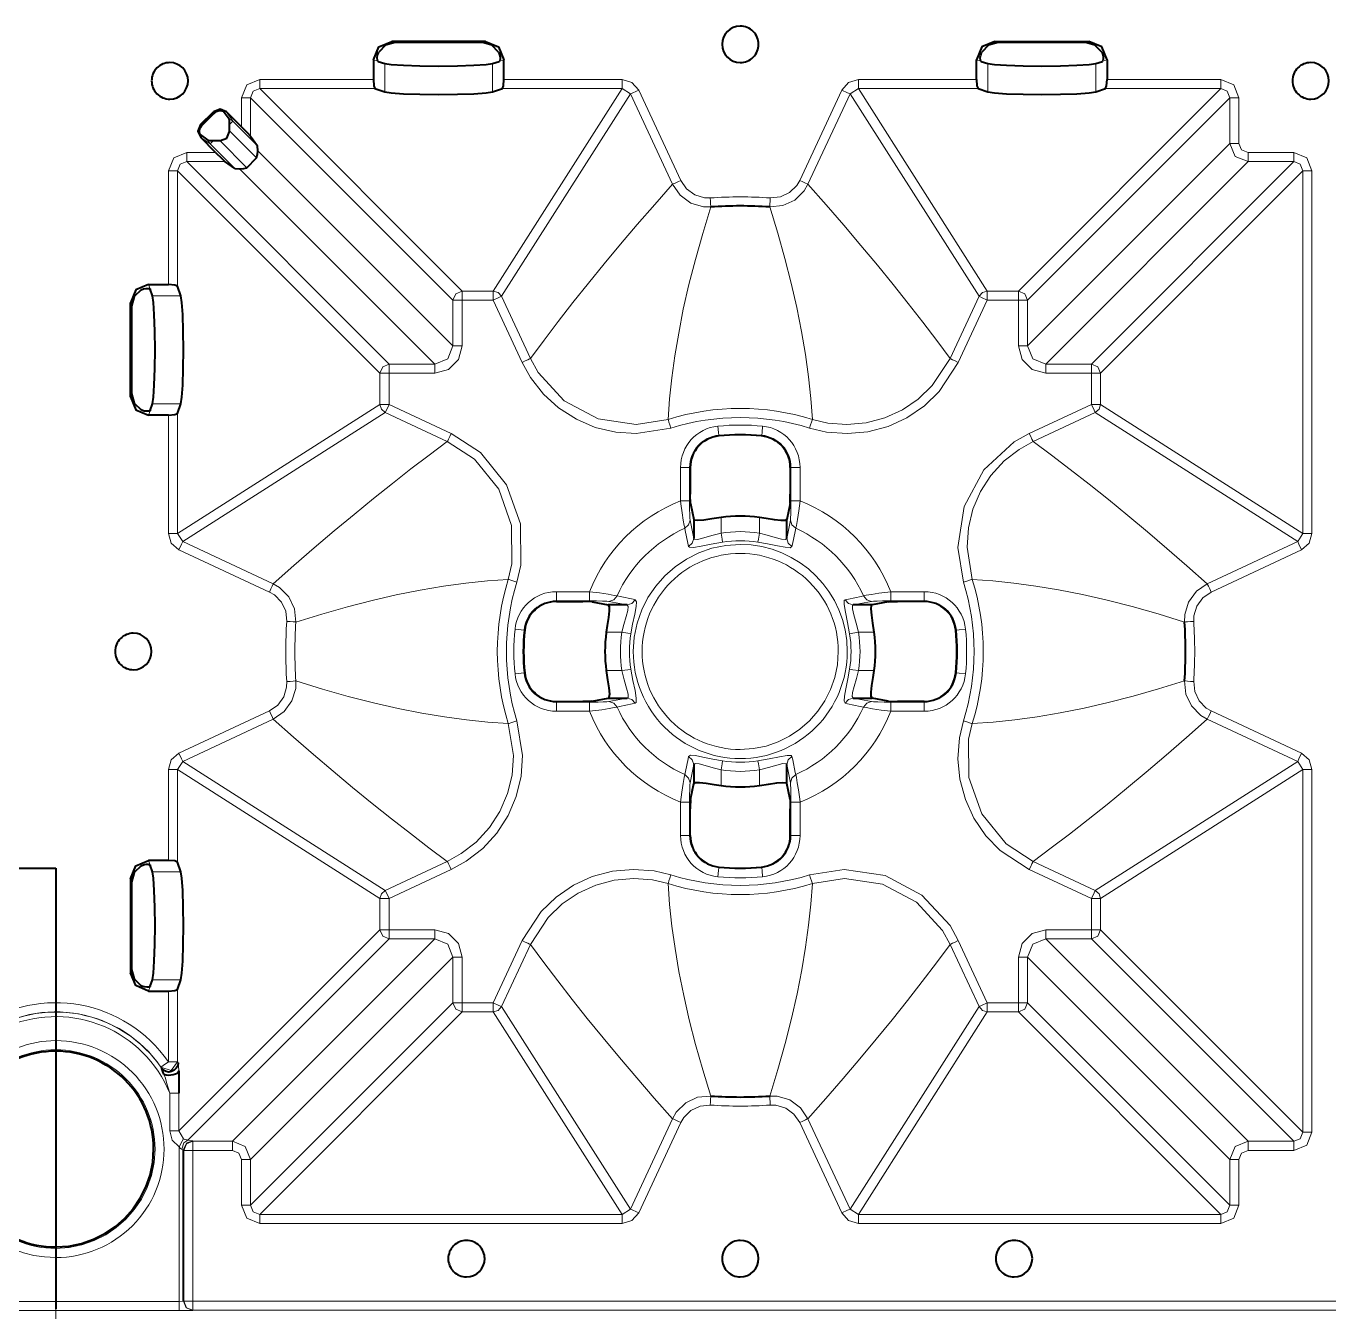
# Model space of a CAD drawing. Header units: millimetres. Extents: x 0 to 2941, y -405 to 1422.
# Drawn here: x 693.3 to 836.1, y 125.9 to 266.7 of the extents above; entities that cross this region are included whole.
import ezdxf

# ---------------------------------------------------------------- set-up
doc = ezdxf.new("R2010")
doc.units = ezdxf.units.MM
doc.layers.add('FINE', color=9, linetype='Continuous')
doc.layers.add('OUTLINE', color=7, linetype='Continuous')

msp = doc.modelspace()

# ---------------------------------------------------------------- linework, layer by layer
at = {"layer": 'FINE', "lineweight": 9}
for p, q in [((733.39, 265), (733.74, 264.88)), ((743.31, 264.88), (743.67, 265)), ((799.82, 264.88), (799.47, 265)), ((809.75, 265), (809.39, 264.88)), ((731.86, 262.86), (731.38, 263.01)), ((745.68, 263.01), (745.19, 262.86)), ((797.46, 263.01), (797.94, 262.86)), ((811.27, 262.86), (811.76, 263.01)), ((732.62, 259.49), (732.62, 262.59)), ((744.43, 262.59), (744.43, 259.49)), ((798.7, 262.59), (798.7, 259.49)), ((810.52, 259.49), (810.52, 262.59)), ((718.92, 260.84), (731.38, 260.84)), ((718.92, 259.84), (741.09, 237.67)), ((731.54, 259.84), (718.92, 259.84)), ((744.5, 237.67), (758.63, 259.84)), ((758.63, 259.84), (745.51, 259.84)), ((745.68, 260.84), (758.63, 260.84)), ((759.53, 259.26), (758.63, 259.84)), ((784.51, 259.84), (783.6, 259.26)), ((784.51, 260.84), (797.46, 260.84)), ((784.51, 259.84), (798.63, 237.67)), ((797.62, 259.84), (784.51, 259.84)), ((802.04, 237.67), (824.21, 259.84)), ((824.21, 259.84), (811.59, 259.84)), ((811.76, 260.84), (824.21, 260.84)), ((716.92, 255.66), (716.92, 258.84)), ((759.53, 259.26), (745.41, 237.09)), ((764.15, 249.36), (759.53, 259.26)), ((778.08, 249.78), (782.7, 259.68)), ((783.6, 259.26), (778.98, 249.36)), ((797.73, 237.09), (783.6, 259.26)), ((825.21, 258.84), (803.04, 236.67)), ((825.21, 253.83), (825.21, 258.84)), ((826.21, 258.84), (826.21, 253.83)), ((713.86, 257.31), (713.96, 257.16)), ((715.97, 256.27), (715.28, 257.31)), ((712.59, 255.8), (712.44, 255.9)), ((718.67, 253.57), (715.97, 256.27)), ((717.51, 251.18), (714.55, 254.14)), ((715.62, 255.21), (718.57, 252.25)), ((710.92, 252.84), (714.09, 252.84)), ((713.49, 253.79), (716.19, 251.08)), ((803.04, 231.66), (825.21, 253.83)), ((827.21, 252.84), (832.21, 252.84)), ((710.92, 251.84), (733.09, 229.67)), ((715.11, 251.84), (710.92, 251.84)), ((827.21, 251.84), (805.04, 229.67)), ((810.04, 229.67), (832.21, 251.84)), ((832.21, 251.84), (827.21, 251.84)), ((708.92, 238.38), (708.92, 250.84)), ((732.09, 228.67), (709.92, 250.84)), ((709.92, 250.84), (709.92, 238.22)), ((738.1, 229.67), (716.72, 251.04)), ((833.21, 250.84), (811.04, 228.67)), ((833.21, 211.13), (833.21, 250.84)), ((834.21, 250.84), (834.21, 211.13)), ((706.9, 237.9), (706.75, 238.38)), ((710.27, 237.14), (707.17, 237.14)), ((741.09, 237.67), (744.5, 237.67)), ((745.41, 237.09), (748.58, 230.28)), ((794.56, 230.28), (797.73, 237.09)), ((798.63, 237.67), (802.04, 237.67)), ((704.76, 236.37), (704.88, 236.02)), ((798.63, 236.67), (795.46, 229.86)), ((803.04, 236.67), (803.04, 231.66)), ((733.09, 229.67), (738.1, 229.67)), ((805.04, 229.67), (810.04, 229.67)), ((811.04, 228.67), (811.04, 225.26)), ((704.88, 226.44), (704.76, 226.09)), ((706.75, 224.08), (706.9, 224.56)), ((707.17, 225.32), (710.27, 225.32)), ((709.92, 211.13), (732.09, 225.26)), ((709.92, 224.25), (709.92, 211.13)), ((732.67, 224.35), (710.5, 210.23)), ((739.47, 221.18), (732.67, 224.35)), ((803.24, 222.08), (810.04, 225.26)), ((810.46, 224.35), (803.66, 221.18)), ((832.64, 210.23), (810.46, 224.35)), ((811.04, 225.26), (833.21, 211.13)), ((708.92, 211.13), (708.92, 224.08)), ((769.22, 221.8), (769.22, 221.88)), ((773.92, 221.88), (773.91, 221.8)), ((765.02, 214.7), (765.02, 218.34)), ((766.02, 218.34), (766.09, 218.34)), ((766.02, 218.34), (766.02, 214.7)), ((777.05, 218.34), (777.12, 218.34)), ((777.12, 214.7), (777.12, 218.34)), ((778.12, 218.34), (778.12, 214.7)), ((769.46, 211.15), (769.46, 212.87)), ((773.67, 212.87), (773.67, 211.15)), ((766.07, 212.58), (766.47, 210.58)), ((776.67, 210.58), (777.06, 212.58)), ((709.92, 211.13), (710.5, 210.23)), ((710.5, 210.23), (720.4, 205.61)), ((719.98, 204.7), (710.07, 209.32)), ((833.06, 209.32), (823.16, 204.7)), ((751.42, 204.74), (755.06, 204.74)), ((788.07, 204.74), (791.72, 204.74)), ((755.06, 203.74), (751.42, 203.74)), ((751.42, 203.67), (751.42, 203.74)), ((759.18, 203.29), (757.18, 203.68)), ((785.96, 203.68), (783.95, 203.29)), ((791.72, 203.74), (788.07, 203.74)), ((791.72, 203.74), (791.72, 203.67)), ((747.88, 200.54), (747.95, 200.53)), ((756.89, 200.29), (758.61, 200.29)), ((784.52, 200.29), (786.24, 200.29)), ((795.18, 200.53), (795.25, 200.54)), ((747.95, 195.85), (747.88, 195.84)), ((758.61, 196.09), (756.89, 196.09)), ((786.24, 196.09), (784.52, 196.09)), ((795.25, 195.84), (795.18, 195.85)), ((757.18, 192.7), (759.18, 193.09)), ((783.95, 193.09), (785.96, 192.7)), ((710.07, 187.06), (719.98, 191.68)), ((751.42, 192.64), (751.42, 192.71)), ((751.42, 192.64), (755.06, 192.64)), ((755.06, 191.64), (751.42, 191.64)), ((788.07, 192.64), (791.72, 192.64)), ((791.72, 191.64), (788.07, 191.64)), ((791.72, 192.71), (791.72, 192.64)), ((823.16, 191.68), (833.06, 187.06)), ((720.4, 190.77), (710.5, 186.15)), ((832.64, 186.15), (822.73, 190.77)), ((710.5, 186.15), (709.92, 185.25)), ((710.5, 186.15), (732.67, 172.03)), ((766.47, 185.8), (766.07, 183.8)), ((777.06, 183.8), (776.67, 185.8)), ((810.46, 172.03), (832.64, 186.15)), ((833.21, 185.25), (832.64, 186.15)), ((708.92, 175.3), (708.92, 185.25)), ((769.46, 183.51), (769.46, 185.23)), ((773.67, 185.23), (773.67, 183.51)), ((833.21, 185.25), (811.04, 171.12)), ((833.21, 145.54), (833.21, 185.25)), ((834.21, 185.25), (834.21, 145.54)), ((765.02, 178.04), (765.02, 181.69)), ((766.02, 181.69), (766.02, 178.04)), ((777.12, 178.04), (777.12, 181.69)), ((778.12, 181.69), (778.12, 178.04)), ((766.09, 178.04), (766.02, 178.04)), ((777.12, 178.04), (777.05, 178.04)), ((696.57, 174.46), (696.57, 29.7)), ((706.75, 175.3), (706.9, 174.82)), ((732.67, 172.03), (739.47, 175.2)), ((739.89, 174.3), (733.09, 171.12)), ((769.22, 174.51), (769.22, 174.58)), ((773.91, 174.58), (773.92, 174.51)), ((803.66, 175.2), (810.46, 172.03)), ((704.88, 172.94), (704.76, 173.29)), ((707.17, 174.06), (710.27, 174.06)), ((732.09, 167.71), (732.09, 171.12)), ((811.04, 171.12), (811.04, 167.71)), ((710.06, 145.69), (732.09, 167.71)), ((805.04, 167.71), (810.04, 167.71)), ((811.04, 167.71), (833.21, 145.54)), ((797.73, 159.29), (794.56, 166.1)), ((795.46, 166.52), (798.63, 159.71)), ((805.04, 166.72), (827.21, 144.54)), ((810.04, 166.72), (805.04, 166.72)), ((832.21, 144.54), (810.04, 166.72)), ((740.09, 164.72), (717.92, 142.55)), ((740.09, 159.71), (740.09, 164.72)), ((802.04, 159.71), (802.04, 164.72)), ((825.21, 142.55), (803.04, 164.72)), ((704.76, 163.01), (704.88, 163.36)), ((706.9, 161.48), (706.75, 161)), ((710.27, 162.24), (707.17, 162.24)), ((708.92, 153.24), (708.92, 161)), ((709.92, 161.17), (709.92, 153.24)), ((717.92, 137.54), (740.09, 159.71)), ((741.09, 158.72), (718.92, 136.54)), ((744.5, 158.72), (741.09, 158.72)), ((758.63, 136.54), (744.5, 158.72)), ((745.41, 159.29), (759.53, 137.12)), ((783.6, 137.12), (797.73, 159.29)), ((798.63, 158.72), (784.51, 136.54)), ((798.63, 159.71), (802.04, 159.71)), ((802.04, 158.72), (798.63, 158.72)), ((824.21, 136.54), (802.04, 158.72)), ((803.04, 159.71), (825.21, 137.54)), ((709.92, 153.24), (709.98, 153.12)), ((710.06, 149.81), (710.06, 145.69)), ((710.06, 145.69), (710.57, 144.82)), ((759.53, 137.12), (764.15, 147.02)), ((765.05, 146.6), (760.44, 136.7)), ((782.7, 136.7), (778.08, 146.6)), ((778.98, 147.02), (783.6, 137.12)), ((711.58, 144.6), (711.59, 144.54)), ((711.59, 144.54), (715.92, 144.54)), ((827.21, 144.54), (832.21, 144.54)), ((710.08, 143.95), (710.08, 127.01)), ((710.58, 143.6), (710.4, 143.67)), ((710.58, 143.6), (710.59, 143.76)), ((710.59, 143.55), (710.58, 143.6)), ((715.92, 143.55), (711.59, 143.55)), ((711.59, 143.55), (711.59, 127.03)), ((832.21, 143.55), (827.21, 143.55)), ((716.92, 137.54), (716.92, 142.55)), ((717.92, 142.55), (717.92, 137.54)), ((825.21, 137.54), (825.21, 142.55)), ((826.21, 142.55), (826.21, 137.54)), ((758.63, 136.54), (759.53, 137.12)), ((783.6, 137.12), (784.51, 136.54)), ((718.92, 136.54), (758.63, 136.54)), ((784.51, 136.54), (824.21, 136.54)), ((758.63, 135.55), (718.92, 135.55)), ((824.21, 135.55), (784.51, 135.55)), ((710.08, 126.01), (683.06, 126.01)), ((710.08, 127.01), (710.58, 127.02)), ((711.59, 127.03), (1261.57, 127.03))]:
    msp.add_line(p, q, dxfattribs=at)
for points in [[(716.92, 258.84), (717.51, 260.25), (718.92, 260.84)], [(718.92, 259.84), (718.21, 259.55), (717.92, 258.84)], [(718.92, 260.84), (718.92, 260.15), (718.92, 259.84)], [(758.63, 260.84), (758.63, 260.15), (758.63, 259.84)], [(758.63, 260.84), (759.7, 260.52), (760.44, 259.68), (765.05, 249.78), (765.69, 248.86), (766.59, 248.21), (767.65, 247.89), (768.28, 247.87)], [(782.7, 259.68), (783.43, 260.52), (784.51, 260.84)], [(784.51, 260.84), (784.51, 260.15), (784.51, 259.84)], [(824.21, 260.84), (824.21, 260.15), (824.21, 259.84)], [(824.21, 260.84), (825.63, 260.25), (826.21, 258.84)], [(825.21, 258.84), (824.92, 259.55), (824.21, 259.84)], [(716.92, 258.84), (717.61, 258.84), (717.92, 258.84)], [(740.09, 236.67), (717.92, 258.84), (717.92, 254.64)], [(760.44, 259.68), (759.81, 259.39), (759.53, 259.26)], [(782.7, 259.68), (783.32, 259.39), (783.6, 259.26)], [(826.21, 258.84), (825.53, 258.84), (825.21, 258.84)], [(715.97, 256.27), (715.78, 256.42), (715.56, 256.51)], [(715.97, 256.27), (715.87, 256.17), (715.61, 255.91)], [(712.45, 254.48), (713.49, 253.79), (713.34, 253.98), (713.24, 254.19)], [(713.85, 254.15), (713.59, 253.89), (713.49, 253.79)], [(708.92, 250.84), (709.51, 252.25), (710.92, 252.84)], [(710.92, 251.84), (710.92, 252.15), (710.92, 252.84)], [(718.72, 253.04), (740.09, 231.66), (740.09, 236.67)], [(826.21, 253.83), (825.53, 253.83), (825.21, 253.83)], [(827.21, 251.84), (825.8, 252.42), (825.21, 253.83)], [(826.21, 253.83), (826.5, 253.13), (827.21, 252.84)], [(827.21, 252.84), (827.21, 252.15), (827.21, 251.84)], [(832.21, 252.84), (832.21, 252.15), (832.21, 251.84)], [(832.21, 252.84), (833.63, 252.25), (834.21, 250.84)], [(710.92, 251.84), (710.21, 251.55), (709.92, 250.84)], [(833.21, 250.84), (832.92, 251.55), (832.21, 251.84)], [(708.92, 250.84), (709.61, 250.84), (709.92, 250.84)], [(834.21, 250.84), (833.52, 250.84), (833.21, 250.84)], [(748.58, 230.28), (750.07, 232.3), (751.62, 234.34), (753.24, 236.42), (754.93, 238.52), (756.67, 240.66), (758.45, 242.79), (760.29, 244.95), (762.19, 247.14), (764.15, 249.36)], [(765.05, 249.78), (764.72, 249.62), (764.43, 249.49), (764.23, 249.4), (764.15, 249.36)], [(768.34, 246.88), (767.53, 246.9), (766.14, 247.31), (764.97, 248.17), (764.15, 249.36)], [(778.98, 249.36), (778.57, 248.66), (777.54, 247.64), (776.23, 247.02), (774.79, 246.88)], [(774.86, 247.87), (775.96, 247.99), (776.97, 248.46), (777.76, 249.24), (778.08, 249.78)], [(778.08, 249.78), (778.41, 249.62), (778.7, 249.49), (778.9, 249.4), (778.98, 249.36)], [(778.98, 249.36), (780.98, 247.1), (782.91, 244.87), (784.78, 242.67), (786.59, 240.51), (788.33, 238.37), (789.98, 236.3), (791.56, 234.27), (793.09, 232.26), (794.56, 230.28)], [(768.28, 247.87), (768.3, 247.5), (768.32, 247.19), (768.34, 246.97), (768.34, 246.88)], [(774.86, 247.87), (774.83, 247.5), (774.81, 247.19), (774.8, 246.97), (774.79, 246.88)], [(768.34, 246.88), (767.45, 243.97), (766.65, 241.14), (765.94, 238.37), (765.33, 235.68), (764.82, 233.07), (764.4, 230.58), (764.07, 228.17), (763.83, 225.85), (763.66, 223.61)], [(779.47, 223.61), (779.3, 225.89), (779.05, 228.26), (778.71, 230.72), (778.28, 233.25), (777.76, 235.87), (777.15, 238.52), (776.46, 241.24), (775.67, 244.02), (774.79, 246.88)], [(621.57, 243.03), (621.57, 174.46), (696.57, 174.46)], [(740.09, 236.67), (740.39, 237.37), (741.09, 237.67)], [(741.09, 237.67), (741.09, 237.35), (741.09, 236.67)], [(744.5, 237.67), (744.5, 237.35), (744.5, 236.67)], [(744.5, 237.67), (745.04, 237.51), (745.41, 237.09)], [(745.41, 237.09), (745.12, 236.96), (744.5, 236.67)], [(797.73, 237.09), (798.1, 237.51), (798.63, 237.67)], [(797.73, 237.09), (798.01, 236.96), (798.63, 236.67)], [(798.63, 237.67), (798.63, 237.35), (798.63, 236.67)], [(802.04, 237.67), (802.04, 237.35), (802.04, 236.67)], [(802.04, 237.67), (802.75, 237.37), (803.04, 236.67)], [(740.09, 236.67), (740.4, 236.67), (741.09, 236.67)], [(747.67, 229.86), (744.5, 236.67), (741.09, 236.67), (741.09, 231.66)], [(802.04, 231.66), (802.04, 236.67), (798.63, 236.67)], [(803.04, 236.67), (802.73, 236.67), (802.04, 236.67)], [(741.09, 231.66), (740.69, 230.16), (739.59, 229.07), (738.1, 228.67)], [(738.1, 229.67), (739.51, 230.25), (740.09, 231.66)], [(740.09, 231.66), (740.4, 231.66), (741.09, 231.66)], [(803.04, 231.66), (802.73, 231.66), (802.04, 231.66)], [(805.04, 228.67), (803.54, 229.07), (802.44, 230.16), (802.04, 231.66)], [(803.04, 231.66), (803.62, 230.25), (805.04, 229.67)], [(748.58, 230.28), (748.49, 230.25), (748.3, 230.15), (748.01, 230.02), (747.67, 229.86)], [(763.96, 222.66), (760.17, 222.05), (757.93, 222.2), (755.68, 222.74), (753.61, 223.62), (751.67, 224.87), (750.01, 226.39), (748.59, 228.21), (747.67, 229.86)], [(748.58, 230.28), (749.42, 228.76), (752.28, 225.66), (755.99, 223.68), (760.15, 223.05), (763.66, 223.61)], [(795.46, 229.86), (793.36, 226.65), (791.74, 225.09), (789.83, 223.79), (787.79, 222.85), (785.55, 222.25), (783.32, 222.05), (781.01, 222.22), (779.17, 222.66)], [(779.47, 223.61), (781.17, 223.21), (783.25, 223.04), (785.38, 223.24), (787.39, 223.77), (789.34, 224.66), (791.07, 225.83), (792.61, 227.31), (794.56, 230.28)], [(794.56, 230.28), (794.64, 230.25), (794.84, 230.15), (795.13, 230.02), (795.46, 229.86)], [(733.09, 229.67), (733.09, 229.35), (733.09, 228.67), (732.4, 228.67), (732.09, 228.67)], [(732.09, 225.26), (732.09, 228.67), (732.39, 229.37), (733.09, 229.67)], [(738.1, 228.67), (733.09, 228.67), (733.09, 225.26)], [(738.1, 229.67), (738.1, 229.35), (738.1, 228.67)], [(805.04, 229.67), (805.04, 229.35), (805.04, 228.67)], [(810.04, 225.26), (810.04, 228.67), (805.04, 228.67)], [(810.04, 229.67), (810.04, 229.35), (810.04, 228.67)], [(810.04, 229.67), (810.75, 229.37), (811.04, 228.67)], [(811.04, 228.67), (810.73, 228.67), (810.04, 228.67)], [(733.09, 225.26), (732.4, 225.26), (732.09, 225.26)], [(732.67, 224.35), (732.25, 224.72), (732.09, 225.26)], [(733.09, 225.26), (732.8, 224.63), (732.67, 224.35)], [(811.04, 225.26), (810.73, 225.26), (810.04, 225.26)], [(810.46, 224.35), (810.33, 224.63), (810.04, 225.26)], [(811.04, 225.26), (810.88, 224.72), (810.46, 224.35)], [(763.66, 223.61), (763.69, 223.52), (763.76, 223.31), (763.85, 223.01), (763.96, 222.66)], [(769.22, 221.88), (769.19, 222.18), (769.12, 222.87)], [(773.92, 221.88), (773.95, 222.18), (774.02, 222.87)], [(779.47, 223.61), (779.44, 223.52), (779.38, 223.31), (779.28, 223.01), (779.17, 222.66)], [(739.89, 222.08), (739.74, 221.75), (739.6, 221.46), (739.51, 221.26), (739.47, 221.18)], [(796.03, 205.8), (795.42, 209.58), (796.11, 214.08), (798.25, 218.09), (801.59, 221.17), (803.24, 222.08)], [(803.66, 221.18), (803.62, 221.26), (803.53, 221.46), (803.39, 221.75), (803.24, 222.08)], [(720.4, 205.61), (722.66, 207.6), (724.89, 209.54), (727.09, 211.41), (729.25, 213.21), (731.39, 214.95), (733.45, 216.6), (735.49, 218.19), (737.5, 219.71), (739.47, 221.18)], [(746.15, 206.09), (746.55, 207.79), (746.52, 212), (745.1, 215.97), (742.45, 219.24), (739.47, 221.18)], [(803.66, 221.18), (802.13, 220.33), (800.49, 219.06), (799.04, 217.48), (797.9, 215.73), (797.06, 213.77), (796.57, 211.74), (796.42, 209.6), (796.99, 206.09)], [(803.66, 221.18), (805.67, 219.69), (807.72, 218.13), (809.79, 216.51), (811.9, 214.83), (814.04, 213.08), (816.17, 211.31), (818.32, 209.47), (820.51, 207.57), (822.73, 205.61)], [(765.02, 218.34), (765.71, 218.34), (766.02, 218.34)], [(777.12, 218.34), (777.42, 218.34), (778.12, 218.34)], [(765.48, 211.68), (765.41, 212), (765.31, 212.57), (765.19, 213.37), (765.06, 214.36), (765.02, 214.7)], [(765.02, 214.7), (765.71, 214.7), (766.02, 214.7)], [(766.02, 214.7), (766.02, 214.46), (766.02, 213.76), (766.03, 213.2), (766.05, 212.8), (766.07, 212.58)], [(777.06, 212.58), (777.08, 212.79), (777.1, 213.27), (777.11, 213.94), (777.12, 214.7)], [(777.12, 214.7), (777.42, 214.7), (778.12, 214.7)], [(778.12, 214.7), (777.98, 213.61), (777.84, 212.66), (777.72, 211.99), (777.65, 211.68)], [(765.48, 211.68), (765.91, 212.05), (766.07, 212.58)], [(765.9, 209.69), (765.83, 210.04), (765.53, 211.44), (765.48, 211.68)], [(777.06, 212.58), (777.22, 212.05), (777.65, 211.68)], [(777.65, 211.68), (777.58, 211.34), (777.28, 209.94), (777.23, 209.69)], [(708.92, 211.13), (709.61, 211.13), (709.92, 211.13)], [(710.07, 209.32), (709.23, 210.06), (708.92, 211.13)], [(710.07, 209.32), (710.36, 209.94), (710.5, 210.23)], [(765.9, 209.69), (766.31, 210.06), (766.47, 210.58)], [(769.62, 210.17), (768.38, 209.95), (767.28, 209.72), (766.44, 209.57), (765.99, 209.6), (765.9, 209.69)], [(766.47, 210.58), (766.53, 210.48), (766.89, 210.47), (767.57, 210.64), (768.46, 210.9), (769.46, 211.15)], [(769.62, 210.17), (769.57, 210.51), (769.46, 211.15)], [(773.51, 210.17), (773.57, 210.51), (773.67, 211.15)], [(777.23, 209.69), (777.02, 209.56), (776.48, 209.6), (775.66, 209.76), (774.57, 209.98), (773.51, 210.17)], [(773.67, 211.15), (774.53, 210.94), (775.41, 210.69), (776.07, 210.51), (776.5, 210.45), (776.67, 210.58)], [(776.67, 210.58), (776.82, 210.06), (777.23, 209.69)], [(822.73, 205.61), (832.64, 210.23), (833.21, 211.13)], [(833.06, 209.32), (832.77, 209.94), (832.64, 210.23)], [(834.21, 211.13), (833.9, 210.06), (833.06, 209.32)], [(834.21, 211.13), (833.52, 211.13), (833.21, 211.13)], [(719.98, 204.7), (720.13, 205.04), (720.27, 205.33), (720.36, 205.53), (720.4, 205.61)], [(720.4, 205.61), (721.1, 205.2), (722.12, 204.17), (722.73, 202.86), (722.88, 201.41)], [(746.15, 206.09), (743.87, 205.93), (741.5, 205.67), (739.04, 205.33), (736.5, 204.9), (733.88, 204.38), (731.24, 203.78), (728.52, 203.08), (725.73, 202.29), (722.88, 201.41)], [(747.1, 205.8), (746.75, 205.91), (746.44, 206), (746.23, 206.07), (746.15, 206.09)], [(796.99, 206.09), (796.9, 206.07), (796.69, 206), (796.39, 205.91), (796.03, 205.8)], [(820.25, 201.41), (817.35, 202.31), (814.51, 203.11), (811.75, 203.81), (809.06, 204.42), (806.45, 204.94), (803.96, 205.36), (801.55, 205.69), (799.23, 205.93), (796.99, 206.09)], [(820.25, 201.41), (820.28, 202.23), (820.69, 203.61), (821.54, 204.78), (822.73, 205.61)], [(823.16, 204.7), (823, 205.04), (822.86, 205.33), (822.77, 205.53), (822.73, 205.61)], [(721.88, 201.48), (721.77, 202.59), (721.3, 203.59), (720.52, 204.39), (719.98, 204.7)], [(751.42, 204.74), (751.42, 204.05), (751.42, 203.74)], [(755.06, 204.74), (756.14, 204.6), (757.1, 204.46), (757.77, 204.34), (758.07, 204.28)], [(755.06, 204.74), (755.06, 204.05), (755.06, 203.74)], [(758.07, 204.28), (757.71, 203.85), (757.18, 203.68)], [(758.07, 204.28), (758.42, 204.2), (759.82, 203.91), (760.06, 203.86)], [(783.07, 203.86), (783.42, 203.93), (784.81, 204.23), (785.06, 204.28)], [(785.06, 204.28), (785.37, 204.35), (785.94, 204.45), (786.74, 204.57), (787.74, 204.7), (788.07, 204.74)], [(785.96, 203.68), (785.42, 203.85), (785.06, 204.28)], [(788.07, 203.74), (788.07, 204.05), (788.07, 204.74)], [(791.72, 203.74), (791.72, 204.05), (791.72, 204.74)], [(823.16, 204.7), (822.24, 204.07), (821.59, 203.17), (821.27, 202.1), (821.25, 201.48)], [(757.18, 203.68), (756.96, 203.7), (756.49, 203.72), (755.82, 203.74), (755.06, 203.74)], [(758.61, 200.29), (758.82, 201.15), (759.07, 202.03), (759.25, 202.69), (759.3, 203.12), (759.18, 203.29)], [(760.06, 203.86), (759.7, 203.45), (759.18, 203.29)], [(760.06, 203.86), (760.19, 203.64), (760.16, 203.1), (760, 202.28), (759.77, 201.19), (759.58, 200.14)], [(783.55, 200.14), (783.32, 201.38), (783.09, 202.48), (782.95, 203.32), (782.97, 203.77), (783.07, 203.86)], [(783.95, 203.29), (783.43, 203.45), (783.07, 203.86)], [(783.95, 203.29), (783.86, 203.23), (783.85, 202.87), (784.02, 202.19), (784.27, 201.3), (784.52, 200.29)], [(788.07, 203.74), (787.84, 203.74), (787.14, 203.73), (786.58, 203.72), (786.18, 203.71), (785.96, 203.68)], [(721.88, 201.48), (722.25, 201.46), (722.57, 201.44), (722.79, 201.42), (722.88, 201.41)], [(821.25, 201.48), (820.88, 201.46), (820.56, 201.44), (820.34, 201.42), (820.25, 201.41)], [(747.88, 200.54), (747.58, 200.57), (746.89, 200.64)], [(759.58, 200.14), (759.24, 200.19), (758.61, 200.29)], [(784.52, 200.29), (783.89, 200.19), (783.55, 200.14)], [(795.25, 200.54), (795.55, 200.57), (796.25, 200.64)], [(747.88, 195.84), (747.58, 195.81), (746.89, 195.74)], [(759.58, 196.25), (759.24, 196.19), (758.61, 196.09)], [(759.18, 193.09), (759.28, 193.15), (759.29, 193.52), (759.12, 194.19), (758.86, 195.08), (758.61, 196.09)], [(759.58, 196.25), (759.81, 195), (760.04, 193.9), (760.18, 193.06), (760.16, 192.61), (760.06, 192.53)], [(783.55, 196.25), (783.89, 196.19), (784.52, 196.09)], [(784.52, 196.09), (784.32, 195.23), (784.06, 194.35), (783.88, 193.69), (783.83, 193.26), (783.95, 193.09)], [(796.25, 195.74), (795.55, 195.81), (795.25, 195.84)], [(719.98, 191.68), (720.89, 192.31), (721.55, 193.21), (721.87, 194.28), (721.88, 194.9)], [(722.88, 194.97), (722.86, 194.15), (722.44, 192.77), (721.59, 191.6), (720.4, 190.77)], [(721.88, 194.9), (722.25, 194.92), (722.57, 194.95), (722.79, 194.96), (722.88, 194.97)], [(722.88, 194.97), (725.79, 194.07), (728.62, 193.27), (731.38, 192.57), (734.07, 191.96), (736.69, 191.44), (739.17, 191.03), (741.58, 190.7), (743.91, 190.45), (746.15, 190.29)], [(796.99, 190.29), (799.27, 190.45), (801.64, 190.71), (804.09, 191.05), (806.63, 191.48), (809.25, 192), (811.89, 192.6), (814.61, 193.3), (817.4, 194.09), (820.25, 194.97)], [(821.25, 194.9), (820.88, 194.92), (820.56, 194.95), (820.34, 194.96), (820.25, 194.97)], [(822.73, 190.77), (822.03, 191.18), (821.02, 192.22), (820.4, 193.53), (820.25, 194.97)], [(821.25, 194.9), (821.36, 193.79), (821.84, 192.79), (822.62, 191.99), (823.16, 191.68)], [(759.18, 193.09), (759.7, 192.93), (760.06, 192.53)], [(783.07, 192.53), (783.43, 192.93), (783.95, 193.09)], [(719.98, 191.68), (720.13, 191.34), (720.27, 191.06), (720.36, 190.86), (720.4, 190.77)], [(751.42, 192.64), (751.42, 192.33), (751.42, 191.64)], [(755.06, 192.64), (755.29, 192.64), (755.99, 192.65), (756.55, 192.66), (756.96, 192.68), (757.18, 192.7)], [(755.06, 192.64), (755.06, 192.33), (755.06, 191.64)], [(758.07, 192.1), (757.76, 192.04), (757.19, 191.94), (756.39, 191.81), (755.39, 191.68), (755.06, 191.64)], [(757.18, 192.7), (757.71, 192.53), (758.07, 192.1)], [(760.06, 192.53), (759.71, 192.45), (758.32, 192.15), (758.07, 192.1)], [(785.06, 192.1), (784.71, 192.18), (783.32, 192.47), (783.07, 192.53)], [(785.06, 192.1), (785.42, 192.53), (785.96, 192.7)], [(788.07, 191.64), (786.99, 191.78), (786.04, 191.92), (785.36, 192.04), (785.06, 192.1)], [(785.96, 192.7), (786.17, 192.68), (786.65, 192.66), (787.32, 192.64), (788.07, 192.64)], [(788.07, 191.64), (788.07, 192.33), (788.07, 192.64)], [(791.72, 191.64), (791.72, 192.33), (791.72, 192.64)], [(823.16, 191.68), (823, 191.34), (822.86, 191.06), (822.77, 190.86), (822.73, 190.77)], [(739.47, 175.2), (737.46, 176.69), (735.42, 178.25), (733.34, 179.87), (731.23, 181.55), (729.1, 183.3), (726.97, 185.07), (724.81, 186.91), (722.62, 188.81), (720.4, 190.77)], [(739.47, 175.2), (741, 176.05), (742.65, 177.32), (744.1, 178.9), (745.23, 180.65), (746.07, 182.62), (746.56, 184.64), (746.71, 186.78), (746.15, 190.29)], [(747.1, 190.58), (747.71, 186.8), (747.56, 184.55), (747.02, 182.3), (746.14, 180.23), (744.89, 178.29), (743.37, 176.63), (741.54, 175.21), (739.89, 174.3)], [(747.1, 190.58), (746.75, 190.47), (746.44, 190.38), (746.23, 190.31), (746.15, 190.29)], [(796.99, 190.29), (796.9, 190.31), (796.69, 190.38), (796.39, 190.47), (796.03, 190.58)], [(796.99, 190.29), (796.59, 188.59), (796.61, 184.38), (798.03, 180.41), (800.69, 177.14), (803.66, 175.2)], [(822.73, 190.77), (820.47, 188.78), (818.25, 186.84), (816.05, 184.97), (813.88, 183.17), (811.75, 181.43), (809.68, 179.78), (807.64, 178.19), (805.64, 176.67), (803.66, 175.2)], [(708.92, 185.25), (709.23, 186.32), (710.07, 187.06)], [(710.07, 187.06), (710.36, 186.44), (710.5, 186.15)], [(833.06, 187.06), (832.77, 186.44), (832.64, 186.15)], [(833.06, 187.06), (833.9, 186.32), (834.21, 185.25)], [(765.48, 184.7), (765.55, 185.04), (765.85, 186.44), (765.9, 186.69)], [(765.9, 186.69), (766.12, 186.82), (766.66, 186.78), (767.47, 186.62), (768.56, 186.4), (769.62, 186.21)], [(765.9, 186.69), (766.31, 186.33), (766.47, 185.8)], [(769.46, 185.23), (768.61, 185.44), (767.72, 185.69), (767.07, 185.87), (766.63, 185.93), (766.47, 185.8)], [(769.62, 186.21), (769.57, 185.87), (769.46, 185.23)], [(773.51, 186.21), (774.75, 186.43), (775.85, 186.66), (776.69, 186.81), (777.15, 186.78), (777.23, 186.69)], [(773.51, 186.21), (773.57, 185.87), (773.67, 185.23)], [(776.67, 185.8), (776.6, 185.9), (776.24, 185.91), (775.57, 185.74), (774.68, 185.48), (773.67, 185.23)], [(777.23, 186.69), (776.82, 186.33), (776.67, 185.8)], [(777.23, 186.69), (777.31, 186.34), (777.6, 184.94), (777.65, 184.7)], [(708.92, 185.25), (709.61, 185.25), (709.92, 185.25)], [(732.09, 171.12), (709.92, 185.25), (709.92, 175.13)], [(765.02, 181.69), (765.16, 182.77), (765.3, 183.72), (765.41, 184.39), (765.48, 184.7)], [(765.48, 184.7), (765.91, 184.33), (766.07, 183.8)], [(777.06, 183.8), (777.22, 184.33), (777.65, 184.7)], [(777.65, 184.7), (777.72, 184.39), (777.82, 183.81), (777.94, 183.02), (778.08, 182.02), (778.12, 181.69)], [(834.21, 185.25), (833.52, 185.25), (833.21, 185.25)], [(766.07, 183.8), (766.05, 183.59), (766.03, 183.11), (766.02, 182.44), (766.02, 181.69)], [(777.12, 181.69), (777.12, 181.92), (777.11, 182.62), (777.1, 183.18), (777.08, 183.58), (777.06, 183.8)], [(765.02, 181.69), (765.71, 181.69), (766.02, 181.69)], [(777.12, 181.69), (777.42, 181.69), (778.12, 181.69)], [(766.02, 178.04), (765.71, 178.04), (765.02, 178.04)], [(777.12, 178.04), (777.42, 178.04), (778.12, 178.04)], [(739.89, 174.3), (739.74, 174.63), (739.6, 174.92), (739.51, 175.12), (739.47, 175.2)], [(747.67, 166.52), (749.77, 169.73), (751.39, 171.29), (753.3, 172.59), (755.34, 173.53), (757.58, 174.13), (759.82, 174.33), (762.12, 174.16), (763.96, 173.72)], [(769.22, 174.51), (769.19, 174.2), (769.12, 173.51)], [(773.92, 174.51), (773.95, 174.2), (774.02, 173.51)], [(779.17, 173.72), (782.96, 174.33), (787.46, 173.65), (791.47, 171.51), (794.55, 168.17), (795.46, 166.52)], [(803.66, 175.2), (803.62, 175.12), (803.53, 174.92), (803.39, 174.63), (803.24, 174.3)], [(763.66, 172.77), (761.96, 173.17), (759.89, 173.34), (757.75, 173.14), (755.74, 172.61), (753.79, 171.72), (752.07, 170.56), (750.52, 169.07), (748.58, 166.1)], [(763.96, 173.72), (763.85, 173.37), (763.76, 173.07), (763.69, 172.86), (763.66, 172.77)], [(763.66, 172.77), (763.83, 170.49), (764.08, 168.12), (764.42, 165.66), (764.85, 163.13), (765.37, 160.51), (765.98, 157.86), (766.67, 155.14), (767.46, 152.36), (768.34, 149.5)], [(774.79, 149.5), (775.69, 152.41), (776.49, 155.24), (777.19, 158.01), (777.8, 160.7), (778.31, 163.31), (778.73, 165.8), (779.06, 168.21), (779.31, 170.53), (779.47, 172.77)], [(779.17, 173.72), (779.28, 173.37), (779.38, 173.07), (779.44, 172.86), (779.47, 172.77)], [(794.56, 166.1), (793.71, 167.62), (790.86, 170.72), (787.14, 172.7), (782.98, 173.33), (779.47, 172.77)], [(732.09, 171.12), (732.25, 171.66), (732.67, 172.03)], [(733.09, 171.12), (732.8, 171.75), (732.67, 172.03)], [(810.46, 172.03), (810.33, 171.75), (810.04, 171.12)], [(810.46, 172.03), (810.88, 171.66), (811.04, 171.12)], [(733.09, 171.12), (732.4, 171.12), (732.09, 171.12)], [(733.09, 171.12), (733.09, 167.71), (738.1, 167.71)], [(811.04, 171.12), (810.73, 171.12), (810.04, 171.12)], [(733.09, 167.71), (732.4, 167.71), (732.09, 167.71)], [(733.09, 166.72), (732.39, 167.01), (732.09, 167.71)], [(733.09, 167.71), (733.09, 167.03), (733.09, 166.72)], [(738.1, 167.71), (738.1, 167.03), (738.1, 166.72)], [(738.1, 167.71), (739.59, 167.31), (740.69, 166.22), (741.09, 164.72)], [(802.04, 164.72), (802.44, 166.22), (803.54, 167.31), (805.04, 167.71)], [(805.04, 167.71), (805.04, 167.03), (805.04, 166.72)], [(810.04, 167.71), (810.04, 167.03), (810.04, 166.72)], [(811.04, 167.71), (810.73, 167.71), (810.04, 167.71)], [(811.04, 167.71), (810.75, 167.01), (810.04, 166.72)], [(733.09, 166.72), (711.04, 144.67), (711.58, 144.6)], [(715.92, 144.54), (738.1, 166.72), (733.09, 166.72)], [(740.09, 164.72), (739.51, 166.13), (738.1, 166.72)], [(741.09, 164.72), (741.09, 159.71), (744.5, 159.71), (747.67, 166.52)], [(748.58, 166.1), (745.41, 159.29), (745.04, 158.87), (744.5, 158.72)], [(747.67, 166.52), (748.01, 166.36), (748.3, 166.23), (748.49, 166.14), (748.58, 166.1)], [(764.15, 147.02), (762.15, 149.28), (760.22, 151.51), (758.35, 153.71), (756.55, 155.87), (754.8, 158.01), (753.16, 160.08), (751.57, 162.11), (750.04, 164.12), (748.58, 166.1)], [(794.56, 166.1), (793.06, 164.08), (791.51, 162.04), (789.89, 159.96), (788.21, 157.86), (786.46, 155.72), (784.68, 153.59), (782.85, 151.43), (780.95, 149.24), (778.98, 147.02)], [(795.46, 166.52), (795.13, 166.36), (794.84, 166.23), (794.64, 166.14), (794.56, 166.1)], [(805.04, 166.72), (803.62, 166.13), (803.04, 164.72)], [(741.09, 164.72), (740.4, 164.72), (740.09, 164.72)], [(802.04, 164.72), (802.73, 164.72), (803.04, 164.72)], [(803.04, 164.72), (803.04, 159.71), (802.75, 159.01), (802.04, 158.72)], [(741.09, 159.71), (740.4, 159.71), (740.09, 159.71)], [(741.09, 158.72), (740.39, 159.01), (740.09, 159.71)], [(741.09, 159.71), (741.09, 159.03), (741.09, 158.72)], [(744.5, 159.71), (744.5, 159.03), (744.5, 158.72)], [(744.5, 159.71), (745.12, 159.42), (745.41, 159.29)], [(798.63, 159.71), (798.01, 159.42), (797.73, 159.29)], [(798.63, 158.72), (798.1, 158.87), (797.73, 159.29)], [(798.63, 159.71), (798.63, 159.03), (798.63, 158.72)], [(802.04, 159.71), (802.04, 159.03), (802.04, 158.72)], [(802.04, 159.71), (802.73, 159.71), (803.04, 159.71)], [(708.92, 153.24), (708.35, 152.84), (708.1, 152.67)], [(709.92, 153.24), (709.22, 152.29), (708.1, 152.67)], [(708.92, 153.24), (709.61, 153.24), (709.92, 153.24)], [(709.98, 153.12), (710, 153.01), (710.02, 152.8), (710.04, 152.26)], [(708.15, 152.56), (708.1, 152.67), (708.1, 152.67)], [(709.07, 149.81), (708.9, 150.41), (708.72, 151), (708.58, 151.44), (708.42, 151.89)], [(710.06, 149.81), (709.75, 149.81), (709.07, 149.81)], [(764.15, 147.02), (764.56, 147.72), (765.59, 148.74), (766.9, 149.36), (768.34, 149.5)], [(768.28, 148.51), (767.17, 148.39), (766.16, 147.92), (765.37, 147.14), (765.05, 146.6)], [(768.28, 148.51), (768.3, 148.88), (768.32, 149.19), (768.34, 149.41), (768.34, 149.5)], [(774.86, 148.51), (774.83, 148.88), (774.81, 149.19), (774.8, 149.41), (774.79, 149.5)], [(774.79, 149.5), (775.6, 149.48), (776.99, 149.07), (778.16, 148.21), (778.98, 147.02)], [(778.08, 146.6), (777.45, 147.52), (776.55, 148.17), (775.48, 148.49), (774.86, 148.51)], [(710.08, 143.95), (709.34, 144.68), (709.07, 145.69)], [(710.06, 145.69), (709.75, 145.69), (709.07, 145.69)], [(765.05, 146.6), (764.72, 146.76), (764.43, 146.89), (764.23, 146.99), (764.15, 147.02)], [(778.08, 146.6), (778.41, 146.76), (778.7, 146.89), (778.9, 146.99), (778.98, 147.02)], [(710.57, 144.82), (710.41, 144.54), (710.08, 143.95)], [(710.4, 143.67), (710.6, 144.36), (711.04, 144.67)], [(710.57, 144.82), (710.7, 144.75), (710.76, 144.73), (710.92, 144.69), (710.96, 144.68), (711.04, 144.67)], [(710.59, 143.76), (710.93, 144.36), (711.58, 144.6)], [(710.59, 143.55), (710.89, 144.25), (711.59, 144.54)], [(711.59, 143.55), (711.59, 144.23), (711.59, 144.54)], [(715.92, 143.55), (715.92, 144.23), (715.92, 144.54)], [(715.92, 144.54), (717.33, 143.96), (717.92, 142.55)], [(825.21, 142.55), (825.8, 143.96), (827.21, 144.54)], [(827.21, 143.55), (827.21, 144.23), (827.21, 144.54)], [(832.21, 144.54), (832.92, 144.83), (833.21, 145.54)], [(834.21, 145.54), (833.63, 144.13), (832.21, 143.55)], [(832.21, 143.55), (832.21, 144.23), (832.21, 144.54)], [(834.21, 145.54), (833.52, 145.54), (833.21, 145.54)], [(683.06, 143.95), (683.06, 127.01), (710.08, 127.01)], [(710.4, 143.67), (710.37, 143.67), (710.34, 143.69), (710.25, 143.74), (710.2, 143.78), (710.08, 143.95)], [(710.58, 127.02), (710.59, 127.03), (710.59, 143.55)], [(710.59, 143.55), (710.89, 143.55), (711.59, 143.55)], [(716.92, 142.55), (716.63, 143.25), (715.92, 143.55)], [(827.21, 143.55), (826.5, 143.25), (826.21, 142.55)], [(716.92, 142.55), (717.61, 142.55), (717.92, 142.55)], [(826.21, 142.55), (825.53, 142.55), (825.21, 142.55)], [(716.92, 137.54), (717.61, 137.54), (717.92, 137.54)], [(718.92, 135.55), (717.51, 136.13), (716.92, 137.54)], [(717.92, 137.54), (718.21, 136.83), (718.92, 136.54)], [(760.44, 136.7), (759.81, 136.99), (759.53, 137.12)], [(782.7, 136.7), (783.32, 136.99), (783.6, 137.12)], [(824.21, 136.54), (824.92, 136.83), (825.21, 137.54)], [(826.21, 137.54), (825.63, 136.13), (824.21, 135.55)], [(826.21, 137.54), (825.53, 137.54), (825.21, 137.54)], [(718.92, 135.55), (718.92, 136.23), (718.92, 136.54)], [(760.44, 136.7), (759.7, 135.86), (758.63, 135.55)], [(758.63, 135.55), (758.63, 136.23), (758.63, 136.54)], [(784.51, 135.55), (783.43, 135.86), (782.7, 136.7)], [(784.51, 135.55), (784.51, 136.23), (784.51, 136.54)], [(824.21, 135.55), (824.21, 136.23), (824.21, 136.54)], [(710.08, 127.01), (710.08, 126.3), (710.08, 126.01)], [(711.58, 126.02), (711.13, 126.01), (710.08, 126.01)], [(710.58, 127.02), (710.87, 126.31), (711.58, 126.02)], [(710.59, 127.03), (710.89, 127.03), (711.59, 127.03)], [(711.59, 126.03), (710.89, 126.32), (710.59, 127.03)], [(1261.57, 126.03), (711.59, 126.03), (711.58, 126.02)], [(711.59, 126.03), (711.59, 126.33), (711.59, 127.03)]]:
    msp.add_lwpolyline(points, dxfattribs=at)
for points in [[(774.86, 247.87, 0.033059), (768.28, 247.87)], [(733.09, 225.26), (739.89, 222.08), (743.11, 219.99), (745.97, 216.46), (747.5, 212.18), (747.53, 207.63), (747.1, 205.8, 0.15187), (747.1, 190.58)], [(779.47, 223.61, 0.151872), (763.66, 223.61)], [(779.17, 222.66, 0.151867), (763.96, 222.66)], [(769.12, 222.87, 0.385506), (765.02, 218.34)], [(774.02, 222.87, 0.049474), (769.12, 222.87)], [(778.12, 218.34, 0.385521), (774.02, 222.87)], [(769.22, 221.88, 0.385535), (766.02, 218.34)], [(773.92, 221.88, 0.049515), (769.22, 221.88)], [(777.12, 218.34, 0.385539), (773.92, 221.88)], [(765.02, 214.7, 0.206651), (755.06, 204.74)], [(788.07, 204.74, 0.206651), (778.12, 214.7)], [(765.48, 211.68, 0.18277), (758.07, 204.28)], [(773.67, 211.15, 0.080596), (769.46, 211.15)], [(785.06, 204.28, 0.182775), (777.65, 211.68)], [(773.51, 210.17, 0.080638), (769.62, 210.17)], [(746.15, 206.09, 0.151875), (746.15, 190.29)], [(810.04, 167.71), (810.04, 171.12), (803.24, 174.3), (800.03, 176.39), (798.47, 178.01), (797.16, 179.93), (796.23, 181.97), (795.63, 184.2), (795.42, 186.44), (795.6, 188.75), (796.03, 190.58, 0.15187), (796.03, 205.8)], [(796.99, 190.29, 0.151872), (796.99, 206.09)], [(751.42, 204.74, 0.385515), (746.89, 200.64)], [(796.25, 200.64, 0.385531), (791.72, 204.74)], [(751.42, 203.74, 0.385533), (747.88, 200.54)], [(795.25, 200.54, 0.38553), (791.72, 203.74)], [(721.88, 201.48, 0.033078), (721.88, 194.9)], [(722.88, 201.41, 0.033056), (722.88, 194.97)], [(821.25, 194.9, 0.033078), (821.25, 201.48)], [(746.89, 200.64, 0.049498), (746.89, 195.74)], [(747.88, 200.54, 0.049487), (747.88, 195.84)], [(758.61, 200.29, 0.080601), (758.61, 196.09)], [(759.58, 200.14, 0.080633), (759.58, 196.25)], [(783.07, 192.53), (782.94, 192.74), (782.98, 193.28), (783.14, 194.1), (783.36, 195.19), (783.55, 196.25, 0.080633), (783.55, 200.14)], [(784.52, 196.09, 0.080661), (784.52, 200.29)], [(795.25, 195.84, 0.049515), (795.25, 200.54)], [(796.25, 195.74, 0.049498), (796.25, 200.64)], [(746.89, 195.74, 0.385519), (751.42, 191.64)], [(747.88, 195.84, 0.385494), (751.42, 192.64)], [(791.72, 192.64, 0.385532), (795.25, 195.84)], [(791.72, 191.64, 0.385527), (796.25, 195.74)], [(755.06, 191.64, 0.206649), (765.02, 181.69)], [(758.07, 192.1, 0.18278), (765.48, 184.7)], [(777.65, 184.7, 0.182774), (785.06, 192.1)], [(778.12, 181.69, 0.206656), (788.07, 191.64)], [(769.62, 186.21, 0.080698), (773.51, 186.21)], [(769.46, 185.23, 0.080596), (773.67, 185.23)], [(765.02, 178.04, 0.385532), (769.12, 173.51)], [(766.02, 178.04, 0.385539), (769.22, 174.51)], [(773.92, 174.51, 0.385535), (777.12, 178.04)], [(774.02, 173.51, 0.385582), (778.12, 178.04)], [(769.22, 174.51, 0.049515), (773.92, 174.51)], [(763.66, 172.77, 0.151877), (779.47, 172.77)], [(763.96, 173.72, 0.151862), (779.17, 173.72)], [(769.12, 173.51, 0.049529), (774.02, 173.51)], [(708.92, 153.24, 0.414203), (688.01, 157.05, 0.090203), (684.21, 153.24)], [(708.15, 152.56, 0.414219), (688.69, 156.28, 0.094604), (684.98, 152.56)], [(708.1, 152.67, 0.414211), (688.58, 156.22, 0.090198), (685.03, 152.67)], [(709.07, 145.69), (709.07, 149.81, 0.414208), (691.44, 157.19, 0.200807), (684.07, 149.81)], [(768.28, 148.51, 0.03306), (774.86, 148.51)]]:
    msp.add_lwpolyline(points, format="xyb", dxfattribs=at)
for points in [[(759.84, 198.19, 0.414216), (771.57, 186.46, 0.414214), (783.29, 198.19, 0.414209), (771.57, 209.92), (769.98, 209.81), (768.46, 209.5), (767.02, 208.99), (765.67, 208.31), (764.42, 207.46), (763.29, 206.47), (762.3, 205.34), (761.45, 204.09), (760.77, 202.74), (760.26, 201.29), (759.95, 199.77)], [(782.31, 198.19, 0.414214), (771.57, 208.93, 0.414214), (760.82, 198.19, 0.414214), (771.57, 187.45), (773.02, 187.55), (774.41, 187.83), (775.73, 188.3), (776.97, 188.92), (778.11, 189.7), (779.15, 190.61), (780.06, 191.64), (780.83, 192.79), (781.46, 194.03), (781.92, 195.35), (782.21, 196.74)], [(684.69, 143.69, 0.414207), (696.57, 131.81, 0.414216), (708.44, 143.69, 0.414216), (696.57, 155.57), (694.96, 155.46), (693.42, 155.14), (691.96, 154.63), (690.59, 153.94), (689.33, 153.08), (688.18, 152.07), (687.18, 150.93), (686.32, 149.67), (685.63, 148.3), (685.12, 146.83), (684.8, 145.29)], [(707.45, 143.69, 0.414218), (696.57, 154.57, 0.414214), (685.69, 143.69, 0.414214), (696.57, 132.81), (698.03, 132.91), (699.44, 133.2), (700.78, 133.67), (702.04, 134.31), (703.2, 135.09), (704.24, 136.01), (705.17, 137.06), (705.95, 138.22), (706.58, 139.47), (707.05, 140.81), (707.35, 142.22)]]:
    msp.add_lwpolyline(points, format="xyb", close=True, dxfattribs=at)
at = {"layer": 'OUTLINE', "lineweight": 40}
for p, q in [((743.67, 265), (733.39, 265)), ((743.31, 264.88), (733.74, 264.88)), ((799.47, 265), (809.75, 265)), ((809.39, 264.88), (799.82, 264.88)), ((731.38, 263.01), (731.38, 260.84)), ((731.89, 262.82), (731.86, 262.86)), ((745.68, 260.84), (745.68, 263.01)), ((797.46, 260.84), (797.46, 263.01)), ((797.98, 262.82), (797.94, 262.86)), ((811.27, 262.86), (811.24, 262.82)), ((811.76, 263.01), (811.76, 260.84)), ((731.54, 259.84), (732.62, 259.49)), ((744.43, 259.49), (745.51, 259.84)), ((797.62, 259.84), (798.7, 259.49)), ((810.52, 259.49), (811.59, 259.84)), ((712.44, 255.9), (713.86, 257.31)), ((712.62, 255.82), (713.93, 257.14)), ((713.93, 257.14), (713.96, 257.16)), ((715.56, 256.51), (714.93, 257.36)), ((715.28, 257.31), (716.92, 255.66)), ((712.59, 255.8), (712.62, 255.82)), ((715.62, 255.21), (715.61, 255.91)), ((712.4, 254.82), (713.24, 254.19)), ((714.09, 252.84), (712.45, 254.48)), ((713.85, 254.15), (714.55, 254.14)), ((714.55, 254.14), (714.62, 254.14)), ((715.62, 255.14), (715.62, 255.21)), ((717.92, 254.64), (718.67, 253.57)), ((718.72, 253.04), (718.67, 253.57)), ((716.19, 251.08), (715.11, 251.84)), ((716.19, 251.08), (716.72, 251.04)), ((706.75, 238.38), (708.92, 238.38)), ((706.9, 237.9), (706.93, 237.86)), ((707.17, 237.14), (706.93, 237.86)), ((710.27, 237.14), (709.92, 238.22)), ((704.76, 226.09), (704.76, 236.37)), ((704.88, 236.02), (704.88, 226.44)), ((706.93, 224.6), (706.9, 224.56)), ((706.93, 224.6), (707.17, 225.32)), ((709.92, 224.25), (710.27, 225.32)), ((708.92, 224.08), (706.75, 224.08)), ((766.09, 218.34), (766.09, 215.43)), ((777.05, 218.34), (777.05, 215.43)), ((766.12, 214.4), (766.47, 212.65)), ((777.02, 214.4), (776.67, 212.65)), ((766.47, 212.65), (766.47, 210.58)), ((776.67, 210.58), (776.67, 212.65)), ((751.42, 203.67), (754.33, 203.67)), ((759.18, 203.29), (757.1, 203.29)), ((786.03, 203.29), (783.95, 203.29)), ((787.78, 203.64), (786.03, 203.29)), ((755.35, 192.74), (757.1, 193.09)), ((757.1, 193.09), (759.18, 193.09)), ((783.95, 193.09), (786.03, 193.09)), ((787.78, 192.74), (786.03, 193.09)), ((751.42, 192.71), (754.33, 192.71)), ((791.72, 192.71), (788.81, 192.71)), ((766.47, 185.8), (766.47, 183.73)), ((776.67, 183.73), (776.67, 185.8)), ((766.12, 181.98), (766.47, 183.73)), ((777.02, 181.98), (776.67, 183.73)), ((766.09, 178.04), (766.09, 180.95)), ((777.05, 178.04), (777.05, 180.95)), ((671.57, 174.46), (696.57, 174.46)), ((696.57, 174.46), (696.57, 126.2)), ((708.92, 175.3), (706.75, 175.3)), ((706.9, 174.82), (706.93, 174.78)), ((707.17, 174.06), (706.93, 174.78)), ((710.27, 174.06), (709.92, 175.13)), ((704.76, 173.29), (704.76, 163.01)), ((704.88, 172.94), (704.88, 163.36)), ((706.93, 161.52), (706.9, 161.48)), ((706.93, 161.52), (707.17, 162.24)), ((706.75, 161), (708.92, 161)), ((710.58, 127.02), (710.58, 143.6))]:
    msp.add_line(p, q, dxfattribs=at)
for points in [[(769.57, 264.69, 0.414201), (771.57, 262.69, 0.414226), (773.57, 264.69, 0.414226), (771.57, 266.69, 0.414201)], [(707.07, 260.69, 0.414226), (709.07, 258.69, 0.414201), (711.07, 260.69, 0.414201), (709.07, 262.69, 0.414226)], [(836.07, 260.69, 0.414201), (834.07, 262.69, 0.414226), (832.07, 260.69, 0.414226), (834.07, 258.69, 0.414201)], [(703.07, 198.19, 0.414226), (705.07, 196.19, 0.414201), (707.07, 198.19, 0.414201), (705.07, 200.19, 0.414226)], [(707.29, 143.69, 0.414214), (696.57, 154.41, 0.414214), (685.85, 143.69, 0.414214), (696.57, 132.97), (698.01, 133.07), (699.4, 133.36), (700.72, 133.82), (701.96, 134.44), (703.1, 135.22), (704.13, 136.12), (705.04, 137.16), (705.81, 138.3), (706.44, 139.53), (706.9, 140.85), (707.19, 142.24)], [(739.57, 131.69, 0.414226), (741.57, 129.69, 0.414188), (743.57, 131.69, 0.414214), (741.57, 133.69, 0.414226)], [(773.57, 131.69, 0.414201), (771.57, 133.69, 0.414226), (769.57, 131.69, 0.414226), (771.57, 129.69, 0.414201)], [(803.57, 131.69, 0.414214), (801.57, 133.69, 0.414214), (799.57, 131.69, 0.414239), (801.57, 129.69, 0.414188)]]:
    msp.add_lwpolyline(points, format="xyb", close=True, dxfattribs=at)
for points in [[(731.38, 263.01), (731.96, 264.42), (733.39, 265)], [(733.74, 264.88), (732.7, 264.6), (731.96, 263.82)], [(745.09, 263.82), (744.35, 264.6), (743.31, 264.88)], [(743.67, 265), (745.09, 264.42), (745.68, 263.01)], [(799.47, 265), (798.04, 264.42), (797.46, 263.01)], [(799.82, 264.88), (798.78, 264.6), (798.04, 263.82)], [(811.17, 263.82), (810.43, 264.6), (809.39, 264.88)], [(811.76, 263.01), (811.17, 264.42), (809.75, 265)], [(731.86, 262.86), (731.81, 262.99), (731.79, 263.22), (731.83, 263.49), (731.92, 263.75), (731.96, 263.82)], [(731.89, 262.82), (732.62, 262.59), (733.33, 262.48), (734.67, 262.39), (736.47, 262.33), (738.53, 262.31), (740.58, 262.33), (742.38, 262.39), (743.72, 262.48), (744.43, 262.59), (745.16, 262.82)], [(745.09, 263.82), (745.2, 263.55), (745.26, 263.29), (745.25, 263.07), (745.22, 262.91), (745.19, 262.86), (745.16, 262.82)], [(797.94, 262.86), (797.89, 262.99), (797.87, 263.22), (797.91, 263.49), (798, 263.75), (798.04, 263.82)], [(797.98, 262.82), (798.7, 262.59), (799.41, 262.48), (800.75, 262.39), (802.55, 262.33), (804.61, 262.31), (806.66, 262.33), (808.46, 262.39), (809.8, 262.48), (810.52, 262.59), (811.24, 262.82)], [(811.17, 263.82), (811.29, 263.55), (811.34, 263.29), (811.34, 263.07), (811.3, 262.91), (811.27, 262.86)], [(731.38, 260.84), (731.42, 260.15), (731.54, 259.84)], [(745.51, 259.84), (745.63, 260.15), (745.68, 260.84)], [(797.46, 260.84), (797.5, 260.15), (797.62, 259.84)], [(811.59, 259.84), (811.71, 260.15), (811.76, 260.84)], [(732.62, 259.49), (733.33, 259.37), (734.67, 259.28), (736.47, 259.22), (738.53, 259.2), (740.58, 259.22), (742.38, 259.28), (743.72, 259.37), (744.43, 259.49)], [(798.7, 259.49), (799.41, 259.37), (800.75, 259.28), (802.55, 259.22), (804.61, 259.2), (806.66, 259.22), (808.46, 259.28), (809.8, 259.37), (810.52, 259.49)], [(715.28, 257.31), (714.57, 257.6), (713.86, 257.31)], [(713.96, 257.16), (714.16, 257.32), (714.38, 257.41), (714.58, 257.43), (714.76, 257.42), (714.89, 257.39), (714.93, 257.36)], [(712.44, 255.9), (712.15, 255.19), (712.45, 254.48)], [(712.4, 254.82), (712.36, 254.9), (712.33, 255.08), (712.33, 255.29), (712.41, 255.53), (712.53, 255.73), (712.59, 255.8)], [(715.61, 255.91), (715.59, 256.33), (715.56, 256.51)], [(717.92, 254.64), (717.61, 254.97), (716.92, 255.66)], [(713.24, 254.19), (713.43, 254.17), (713.85, 254.15)], [(714.62, 254.14), (715.32, 254.43), (715.62, 255.14)], [(714.09, 252.84), (714.79, 252.15), (715.11, 251.84)], [(717.51, 251.18), (718.57, 252.25), (718.68, 252.62), (718.72, 253.04)], [(716.72, 251.04), (717.18, 251.08), (717.51, 251.18)], [(706.75, 238.38), (705.34, 237.79), (704.76, 236.37)], [(705.93, 237.8), (705.16, 237.06), (704.88, 236.02)], [(705.93, 237.8), (706.2, 237.91), (706.47, 237.96), (706.68, 237.96), (706.84, 237.93), (706.9, 237.9)], [(707.17, 225.32), (707.28, 226.03), (707.37, 227.37), (707.43, 229.18), (707.45, 231.23), (707.43, 233.28), (707.37, 235.09), (707.28, 236.43), (707.17, 237.14)], [(709.92, 238.22), (709.61, 238.33), (708.92, 238.38)], [(710.27, 225.32), (710.38, 226.03), (710.48, 227.37), (710.54, 229.18), (710.56, 231.23), (710.54, 233.28), (710.48, 235.09), (710.38, 236.43), (710.27, 237.14)], [(704.76, 226.09), (705.34, 224.67), (706.75, 224.08)], [(704.88, 226.44), (705.16, 225.4), (705.93, 224.66)], [(706.9, 224.56), (706.77, 224.52), (706.54, 224.5), (706.27, 224.53), (706.01, 224.63), (705.93, 224.66)], [(708.92, 224.08), (709.61, 224.13), (709.92, 224.25)], [(766.12, 214.4), (766.1, 214.51), (766.1, 214.72), (766.09, 215), (766.09, 215.34), (766.09, 215.43)], [(777.02, 214.4), (777.03, 214.51), (777.04, 214.72), (777.04, 215), (777.05, 215.34), (777.05, 215.43)], [(769.46, 212.87), (768.46, 212.72), (767.57, 212.59), (766.91, 212.53), (766.54, 212.57), (766.47, 212.65)], [(776.67, 212.65), (776.48, 212.54), (776.01, 212.54), (775.31, 212.62), (774.41, 212.76), (773.67, 212.87)], [(755.35, 203.64), (755.24, 203.65), (755.04, 203.66), (754.76, 203.67), (754.42, 203.67), (754.33, 203.67)], [(755.35, 203.64), (757.1, 203.29), (757.21, 203.11), (757.22, 202.64), (757.13, 201.93), (757, 201.03), (756.89, 200.29)], [(786.24, 200.29), (786.09, 201.29), (785.97, 202.18), (785.91, 202.85), (785.95, 203.22), (786.03, 203.29)], [(787.78, 203.64), (787.89, 203.65), (788.09, 203.66), (788.37, 203.67), (788.71, 203.67), (788.81, 203.67)], [(756.89, 196.09), (757.04, 195.09), (757.17, 194.2), (757.23, 193.53), (757.18, 193.16), (757.1, 193.09)], [(786.03, 193.09), (785.92, 193.27), (785.92, 193.74), (786, 194.45), (786.13, 195.35), (786.24, 196.09)], [(755.35, 192.74), (755.24, 192.73), (755.04, 192.72), (754.76, 192.71), (754.42, 192.71), (754.33, 192.71)], [(787.78, 192.74), (787.89, 192.73), (788.09, 192.72), (788.37, 192.71), (788.71, 192.71), (788.81, 192.71)], [(766.47, 183.73), (766.65, 183.84), (767.12, 183.84), (767.82, 183.76), (768.72, 183.62), (769.46, 183.51)], [(766.12, 181.98), (766.1, 181.87), (766.1, 181.67), (766.09, 181.38), (766.09, 181.04), (766.09, 180.95)], [(777.02, 181.98), (777.03, 181.87), (777.04, 181.67), (777.04, 181.38), (777.05, 181.04), (777.05, 180.95)], [(704.76, 173.29), (705.34, 174.71), (706.75, 175.3)], [(705.93, 174.72), (705.16, 173.98), (704.88, 172.94)], [(705.93, 174.72), (706.2, 174.83), (706.47, 174.88), (706.68, 174.88), (706.84, 174.84), (706.9, 174.82)], [(709.92, 175.13), (709.61, 175.25), (708.92, 175.3)], [(707.17, 162.24), (707.28, 162.95), (707.37, 164.29), (707.43, 166.1), (707.45, 168.15), (707.43, 170.2), (707.37, 172.01), (707.28, 173.35), (707.17, 174.06)], [(709.92, 161.17), (710.27, 162.24), (710.38, 162.95), (710.48, 164.29), (710.54, 166.1), (710.56, 168.15), (710.54, 170.2), (710.48, 172.01), (710.38, 173.35), (710.27, 174.06)], [(706.75, 161), (705.34, 161.59), (704.76, 163.01)], [(704.88, 163.36), (705.16, 162.32), (705.93, 161.58)], [(706.9, 161.48), (706.77, 161.43), (706.54, 161.42), (706.27, 161.45), (706.01, 161.55), (705.93, 161.58)], [(708.92, 161), (709.61, 161.05), (709.92, 161.17)], [(709.98, 153.12), (709.93, 152.81), (709.78, 152.54), (709.55, 152.32), (709.27, 152.18), (708.96, 152.13), (708.65, 152.19), (708.37, 152.34), (708.15, 152.56)], [(708.42, 151.89), (708.31, 152.19), (708.23, 152.39), (708.19, 152.5), (708.17, 152.54), (708.15, 152.56)], [(708.42, 151.89), (708.66, 151.83), (708.92, 151.8), (709.19, 151.81), (709.45, 151.85), (709.68, 151.93), (709.87, 152.02), (709.99, 152.14), (710.04, 152.26)], [(710.04, 152.26), (710.05, 151.74), (710.06, 151.17), (710.06, 150.5), (710.06, 149.81)]]:
    msp.add_lwpolyline(points, dxfattribs=at)
for points in [[(774.79, 246.88, 0.033096), (768.34, 246.88)], [(769.22, 221.8, 0.38555), (766.09, 218.34)], [(777.05, 218.34, 0.385528), (773.91, 221.8, 0.049497), (769.22, 221.8)], [(773.67, 212.87, 0.07132), (769.46, 212.87)], [(751.42, 203.67, 0.385528), (747.95, 200.53)], [(795.18, 200.53, 0.385525), (791.72, 203.67), (788.81, 203.67)], [(820.25, 194.97, 0.033096), (820.25, 201.41)], [(747.95, 200.53, 0.049557), (747.95, 195.85, 0.38558), (751.42, 192.71)], [(756.89, 200.29, 0.071289), (756.89, 196.09)], [(786.24, 196.09, 0.071289), (786.24, 200.29)], [(795.18, 195.85, 0.049503), (795.18, 200.53)], [(791.72, 192.71, 0.385528), (795.18, 195.85)], [(769.46, 183.51, 0.071324), (773.67, 183.51), (774.67, 183.66), (775.56, 183.79), (776.23, 183.85), (776.6, 183.81), (776.67, 183.73)], [(766.09, 178.04, 0.385513), (769.22, 174.58)], [(773.91, 174.58, 0.385512), (777.05, 178.04)], [(769.22, 174.58, 0.049557), (773.91, 174.58)], [(768.34, 149.5, 0.033095), (774.79, 149.5)]]:
    msp.add_lwpolyline(points, format="xyb", dxfattribs=at)

doc.saveas('drawing.dxf')
